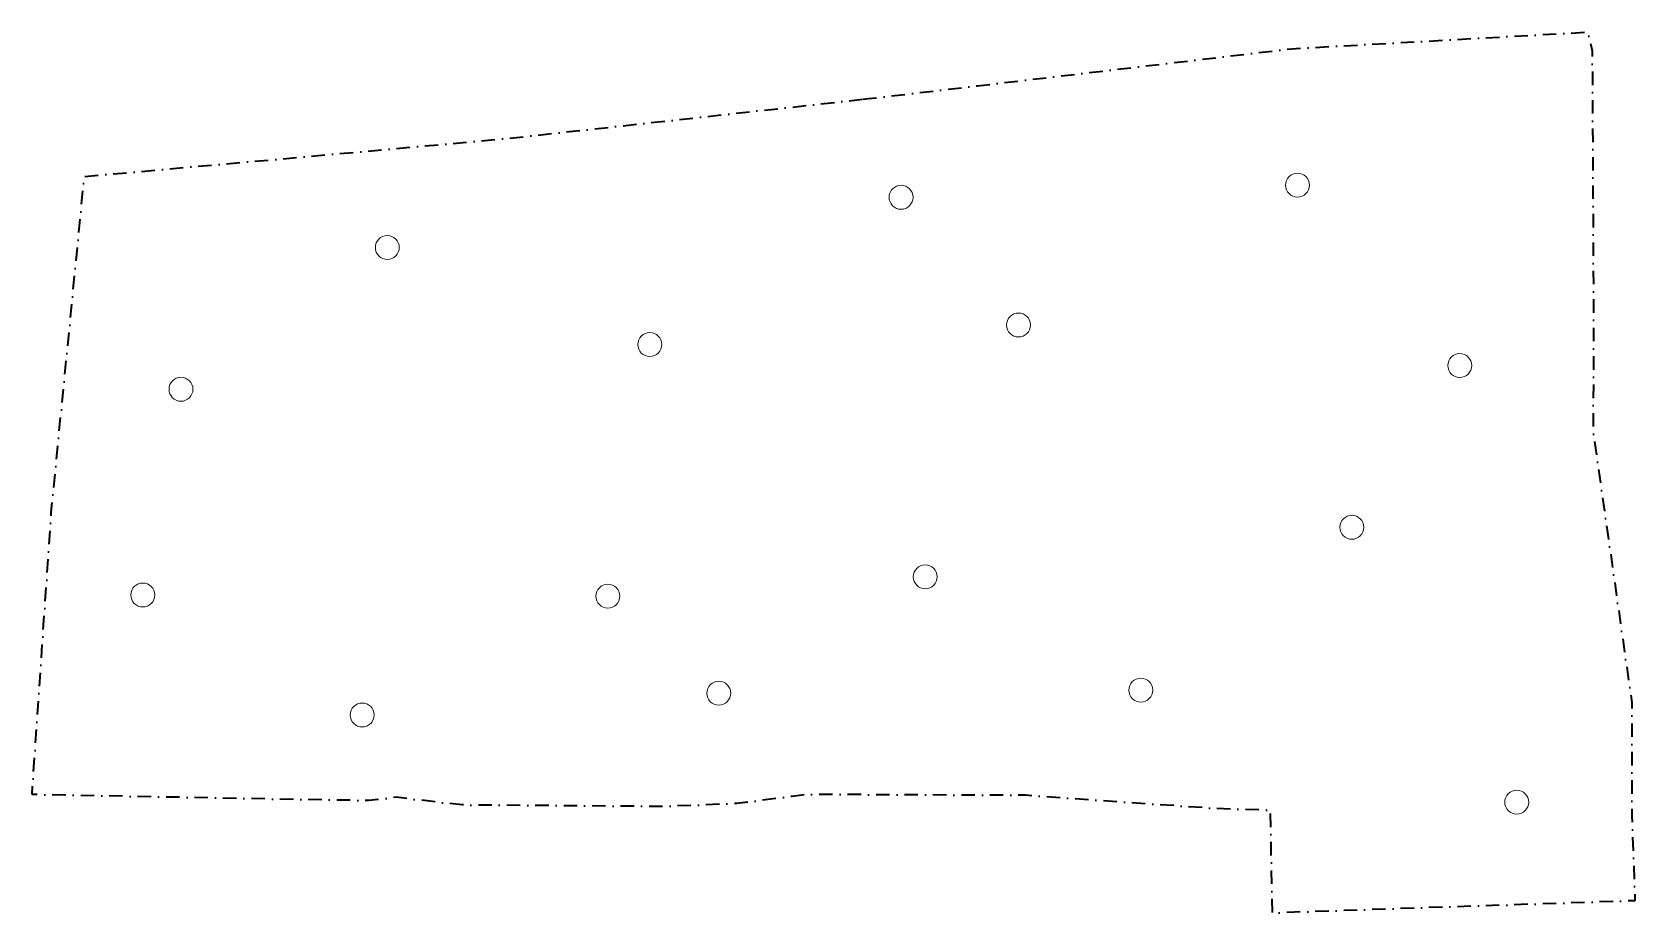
# Model space of a CAD drawing. Header units: millimetres. Extents: x 821126 to 1009937, y -505208 to -401467.
import ezdxf

# ---------------------------------------------------------------- set-up
doc = ezdxf.new("R2010")
doc.units = ezdxf.units.MM
doc.header["$MEASUREMENT"] = 0
doc.linetypes.add('Dot & Dashed', pattern=[3351.388812, 1587.5, -881.944444, 0, -881.944368])
doc.layers.add('A - Ndertesa 5 - 2D Drafting - General_Pen_No__20', color=1, linetype='Continuous', lineweight=0)
doc.layers.add('A - Situacioni 2D_Pen_No__8', color=7, linetype='Continuous', lineweight=35, true_color=0xa80f02)

msp = doc.modelspace()

# ---------------------------------------------------------------- linework, layer by layer
at = {"layer": 'A - Ndertesa 5 - 2D Drafting - General_Pen_No__20', "color": 1, "linetype": 'Continuous', "lineweight": 0}
for centre in [(970186, -419490), (923487, -420928), (862972, -426839), (937322, -435968), (893888, -438270), (989299, -440744), (838667, -443539), (976591, -459790), (926342, -465628), (834166, -467762), (888957, -467902), (951727, -478962), (902012, -479331), (860020, -481896), (996012, -492163)]:
    msp.add_circle(centre, 1410, dxfattribs=at)
at = {"layer": 'A - Situacioni 2D_Pen_No__8', "color": 14, "linetype": 'Dot & Dashed', "lineweight": 35, "true_color": 0xa80f02, "flags": 128}
msp.add_lwpolyline([(919037, -409379), (919661, -409311), (924759, -408710), (932474, -407799), (969507, -403432), (978975, -402898), (1004406, -401467), (1004907, -403665), (1005064, -435568), (1005023, -447501), (1005019, -448565), (1005578, -452416), (1006789, -460919), (1009564, -480409), (1009567, -485566), (1009575, -493813), (1009873, -501997), (1009937, -503765), (969841, -505120), (967232, -505208), (967006, -493102), (960624, -492925), (938178, -491355), (936455, -491353), (912537, -491253), (910679, -491486), (904137, -492307), (895665, -492668), (871797, -492495), (863997, -491581), (860790, -491983), (846627, -491744), (821126, -491260), (823340, -458799), (823381, -458184), (823378, -458164), (823392, -458000), (825161, -440059), (827045, -420955), (827270, -418487), (865823, -415018), (877227, -413992), (885171, -413116)], close=True, dxfattribs=at)

doc.saveas('drawing.dxf')
